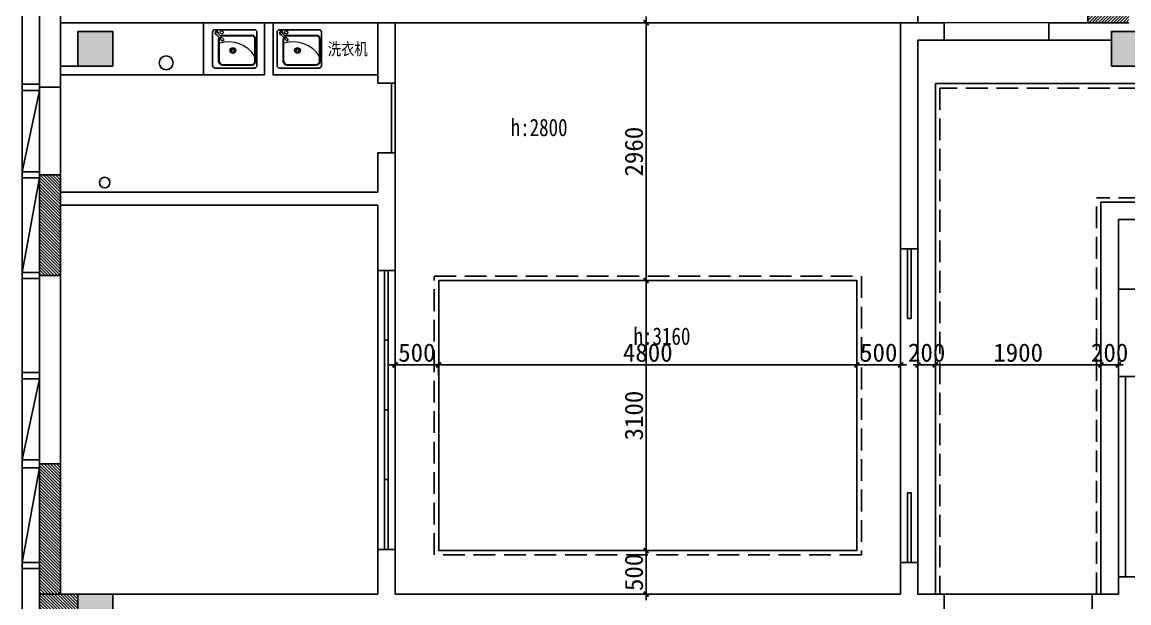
# Model space of a CAD drawing. Header units: millimetres. Extents: x 561810 to 956823, y -438984 to -391712.
# Drawn here: x 716706 to 729406, y -408903 to -402237 of the extents above; entities that cross this region are included whole.
import ezdxf

# ---------------------------------------------------------------- set-up
doc = ezdxf.new("R2010")
doc.units = ezdxf.units.MM
doc.header["$LTSCALE"] = 10
doc.header["$MEASUREMENT"] = 0
doc.linetypes.add('DASH', pattern=[0.35, 0.25, -0.1])
doc.layers.get('0').update_dxf_attribs({"linetype": 'CONTINUOUS'})
doc.layers.get('DEFPOINTS').update_dxf_attribs({"color": 1, "linetype": 'CONTINUOUS'})
for name, color, linetype in [('PUB_HATCH', 144, 'CONTINUOUS'), ('WALL', 7, 'CONTINUOUS'), ('WINDOW', 4, 'CONTINUOUS'), ('填充', 8, 'CONTINUOUS'), ('墙', 7, 'CONTINUOUS')]:
    doc.layers.add(name, color=color, linetype=linetype)
doc.layers.add('细线', color=250, linetype='CONTINUOUS', lineweight=5)
doc.styles.add('12', font='', dxfattribs={"width": 0.8})
doc.styles.add('施洛华标注样式', font='')
doc.styles.get('12').set_extended_font_data('SimSun')
doc.styles.get('施洛华标注样式').set_extended_font_data('SimSun')
doc.dimstyles.new('外标尺寸', dxfattribs={"dimscale": 70, "dimtxt": 3, "dimasz": 0.8, "dimexe": 0.25, "dimexo": 1, "dimgap": 0.5, "dimtad": 1, "dimdec": 0, "dimtxsty": '施洛华标注样式', "dimblk": 'ARCHTICK', "dimcen": 1.5, "dimdle": 1, "dimclrd": 250, "dimclre": 250, "dimclrt": 62, "dimadec": 0, "dimazin": 0, "dimtfac": 1, "dimtdec": 0, "dimtix": 1, "dimtmove": 1, "dimatfit": 3, "dimldrblk": 'ARCHTICK', "dimfxl": 0, "dimarcsym": 0})

# ---------------------------------------------------------------- blocks, each defined once
blk = doc.blocks.new('_ARCHTICK')
at = {"color": 0, "linetype": 'ByBlock', "const_width": 0.4}
blk.add_lwpolyline([(-0.5, -0.5), (0.5, 0.5)], dxfattribs=at)
blk = doc.blocks.new('*D341')
at = {"color": 250, "lineweight": -2}
for p, q in [((720916, -406171), (721556, -406171)), ((720986, -406288), (720986, -406153)), ((721486, -406288), (721486, -406153))]:
    blk.add_line(p, q, dxfattribs=at)
at = {"layer": 'DEFPOINTS', "color": 0}
for p in [(721486, -406171), (720986, -406358), (721486, -406358)]:
    blk.add_point(p, dxfattribs=at)
at = {"color": 250, "lineweight": -2, "xscale": 56, "yscale": 56, "zscale": 56, "rotation": 180}
blk.add_blockref('_ARCHTICK', (720986, -406171), dxfattribs=at)
at = {"color": 250, "lineweight": -2, "xscale": 56, "yscale": 56, "zscale": 56}
blk.add_blockref('_ARCHTICK', (721486, -406171), dxfattribs=at)
at = {"color": 62, "insert": (721236, -406031), "char_height": 210, "attachment_point": 5, "style": '施洛华标注样式'}
blk.add_mtext('500', dxfattribs=at)
blk = doc.blocks.new('*D342')
at = {"color": 250, "lineweight": -2}
for p, q in [((721416, -406171), (726356, -406171)), ((721486, -406288), (721486, -406153)), ((726286, -406288), (726286, -406153))]:
    blk.add_line(p, q, dxfattribs=at)
at = {"layer": 'DEFPOINTS', "color": 0}
for p in [(726286, -406171), (721486, -406358), (726286, -406358)]:
    blk.add_point(p, dxfattribs=at)
at = {"color": 250, "lineweight": -2, "xscale": 56, "yscale": 56, "zscale": 56, "rotation": 180}
blk.add_blockref('_ARCHTICK', (721486, -406171), dxfattribs=at)
at = {"color": 250, "lineweight": -2, "xscale": 56, "yscale": 56, "zscale": 56}
blk.add_blockref('_ARCHTICK', (726286, -406171), dxfattribs=at)
at = {"color": 62, "insert": (723886, -406031), "char_height": 210, "attachment_point": 5, "style": '施洛华标注样式'}
blk.add_mtext('4800', dxfattribs=at)
blk = doc.blocks.new('*D343')
at = {"color": 250, "lineweight": -2}
for p, q in [((726216, -406171), (726856, -406171)), ((726286, -406288), (726286, -406153)), ((726786, -406288), (726786, -406153))]:
    blk.add_line(p, q, dxfattribs=at)
at = {"layer": 'DEFPOINTS', "color": 0}
for p in [(726786, -406171), (726286, -406358), (726786, -406358)]:
    blk.add_point(p, dxfattribs=at)
at = {"color": 250, "lineweight": -2, "xscale": 56, "yscale": 56, "zscale": 56, "rotation": 180}
blk.add_blockref('_ARCHTICK', (726286, -406171), dxfattribs=at)
at = {"color": 250, "lineweight": -2, "xscale": 56, "yscale": 56, "zscale": 56}
blk.add_blockref('_ARCHTICK', (726786, -406171), dxfattribs=at)
at = {"color": 62, "insert": (726536, -406031), "char_height": 210, "attachment_point": 5, "style": '施洛华标注样式'}
blk.add_mtext('500', dxfattribs=at)
blk = doc.blocks.new('*D344')
at = {"color": 250, "lineweight": -2}
for p, q in [((724011, -408303), (723850, -408303)), ((723867, -408873), (723867, -408233)), ((724011, -408803), (723850, -408803))]:
    blk.add_line(p, q, dxfattribs=at)
at = {"layer": 'DEFPOINTS', "color": 0}
for p in [(723867, -408303), (724081, -408303), (724081, -408803)]:
    blk.add_point(p, dxfattribs=at)
at = {"color": 250, "lineweight": -2, "xscale": 56, "yscale": 56, "zscale": 56}
for p, rotation in [((723867, -408303), 90), ((723867, -408803), 270)]:
    blk.add_blockref('_ARCHTICK', p, dxfattribs=dict(at, rotation=rotation))
at = {"color": 62, "insert": (723727, -408553), "char_height": 210, "attachment_point": 5, "rotation": 90, "style": '施洛华标注样式'}
blk.add_mtext('500', dxfattribs=at)
blk = doc.blocks.new('*D345')
at = {"color": 250, "lineweight": -2}
for p, q in [((724011, -405203), (723850, -405203)), ((723867, -408373), (723867, -405133)), ((724011, -408303), (723850, -408303))]:
    blk.add_line(p, q, dxfattribs=at)
at = {"layer": 'DEFPOINTS', "color": 0}
for p in [(723867, -405203), (724081, -405203), (724081, -408303)]:
    blk.add_point(p, dxfattribs=at)
at = {"color": 250, "lineweight": -2, "xscale": 56, "yscale": 56, "zscale": 56}
for p, rotation in [((723867, -405203), 90), ((723867, -408303), 270)]:
    blk.add_blockref('_ARCHTICK', p, dxfattribs=dict(at, rotation=rotation))
at = {"color": 62, "insert": (723727, -406753), "char_height": 210, "attachment_point": 5, "rotation": 90, "style": '施洛华标注样式'}
blk.add_mtext('3100', dxfattribs=at)
blk = doc.blocks.new('*D346')
at = {"color": 250, "lineweight": -2}
for p, q in [((723867, -405273), (723867, -402173)), ((724011, -402243), (723850, -402243)), ((724011, -405203), (723850, -405203))]:
    blk.add_line(p, q, dxfattribs=at)
at = {"layer": 'DEFPOINTS', "color": 0}
for p in [(723867, -402243), (724081, -402243), (724081, -405203)]:
    blk.add_point(p, dxfattribs=at)
at = {"color": 250, "lineweight": -2, "xscale": 56, "yscale": 56, "zscale": 56}
for p, rotation in [((723867, -402243), 90), ((723867, -405203), 270)]:
    blk.add_blockref('_ARCHTICK', p, dxfattribs=dict(at, rotation=rotation))
at = {"color": 62, "insert": (723727, -403723), "char_height": 210, "attachment_point": 5, "rotation": 90, "style": '施洛华标注样式'}
blk.add_mtext('2960', dxfattribs=at)
blk = doc.blocks.new('*D347')
at = {"color": 250, "lineweight": -2}
for p, q in [((726986, -406171), (726930, -406171)), ((726986, -406288), (726986, -406153)), ((726986, -406171), (727186, -406171)), ((727186, -406288), (727186, -406153)), ((727186, -406171), (727242, -406171))]:
    blk.add_line(p, q, dxfattribs=at)
at = {"layer": 'DEFPOINTS', "color": 0}
for p in [(727186, -406171), (726986, -406358), (727186, -406358)]:
    blk.add_point(p, dxfattribs=at)
at = {"color": 250, "lineweight": -2, "xscale": 56, "yscale": 56, "zscale": 56}
blk.add_blockref('_ARCHTICK', (726986, -406171), dxfattribs=at)
at = {"color": 250, "lineweight": -2, "xscale": 56, "yscale": 56, "zscale": 56, "rotation": 180}
blk.add_blockref('_ARCHTICK', (727186, -406171), dxfattribs=at)
at = {"color": 62, "insert": (727086, -406031), "char_height": 210, "attachment_point": 5, "style": '施洛华标注样式'}
blk.add_mtext('200', dxfattribs=at)
blk = doc.blocks.new('*D348')
at = {"color": 250, "lineweight": -2}
for p, q in [((727116, -406171), (729156, -406171)), ((727186, -406288), (727186, -406153)), ((729086, -406288), (729086, -406153))]:
    blk.add_line(p, q, dxfattribs=at)
at = {"layer": 'DEFPOINTS', "color": 0}
for p in [(729086, -406171), (727186, -406358), (729086, -406358)]:
    blk.add_point(p, dxfattribs=at)
at = {"color": 250, "lineweight": -2, "xscale": 56, "yscale": 56, "zscale": 56, "rotation": 180}
blk.add_blockref('_ARCHTICK', (727186, -406171), dxfattribs=at)
at = {"color": 250, "lineweight": -2, "xscale": 56, "yscale": 56, "zscale": 56}
blk.add_blockref('_ARCHTICK', (729086, -406171), dxfattribs=at)
at = {"color": 62, "insert": (728136, -406031), "char_height": 210, "attachment_point": 5, "style": '施洛华标注样式'}
blk.add_mtext('1900', dxfattribs=at)
blk = doc.blocks.new('*D349')
at = {"color": 250, "lineweight": -2}
for p, q in [((729086, -406171), (729030, -406171)), ((729086, -406288), (729086, -406153)), ((729086, -406171), (729286, -406171)), ((729286, -406288), (729286, -406153)), ((729286, -406171), (729342, -406171))]:
    blk.add_line(p, q, dxfattribs=at)
at = {"layer": 'DEFPOINTS', "color": 0}
for p in [(729286, -406171), (729086, -406358), (729286, -406358)]:
    blk.add_point(p, dxfattribs=at)
at = {"color": 250, "lineweight": -2, "xscale": 56, "yscale": 56, "zscale": 56}
blk.add_blockref('_ARCHTICK', (729086, -406171), dxfattribs=at)
at = {"color": 250, "lineweight": -2, "xscale": 56, "yscale": 56, "zscale": 56, "rotation": 180}
blk.add_blockref('_ARCHTICK', (729286, -406171), dxfattribs=at)
at = {"color": 62, "insert": (729186, -406031), "char_height": 210, "attachment_point": 5, "style": '施洛华标注样式'}
blk.add_mtext('200', dxfattribs=at)

msp = doc.modelspace()

# ---------------------------------------------------------------- hatches: boundary and pattern name
h = msp.add_hatch()
h.set_pattern_fill('ANSI31', color=250, scale=200, style=0)
h.set_pattern_definition([(45, (729406.275, -402242.755), (-17.67767, 17.67767), [])])
h.paths.add_polyline_path([(728936.3, -402242.8), (729406.3, -402242.8), (729406.3, -401202.8), (728936.3, -401202.8)])
h = msp.add_hatch()
h.set_pattern_fill('ANSI31', color=250, scale=200, angle=-90, style=0)
h.set_pattern_definition([(315, (717146.275, -405144.755), (17.67767, 17.67767), [])])
h.paths.add_polyline_path([(717146.3, -403989.8), (716906.3, -403989.8), (716906.3, -404024.8), (716906.3, -405144.8), (717146.3, -405144.8)])
h = msp.add_hatch()
h.set_pattern_fill('ANSI31', color=250, scale=200, angle=-90, style=0)
h.set_pattern_definition([(315, (717146.275, -408802.755), (17.67767, 17.67767), [])])
h.paths.add_polyline_path([(717146.3, -407306.3), (716906.3, -407306.3), (716906.3, -407352.8), (716906.3, -408802.8), (717146.3, -408802.8)])
h = msp.add_hatch()
h.set_pattern_fill('ANSI31', color=250, scale=200, angle=-90, style=0)
h.set_pattern_definition([(315, (717346.275, -409002.755), (17.6777, 17.6777), [])])
h.paths.add_polyline_path([(717346.3, -409002.8), (717346.3, -408802.8), (716906.3, -408802.8), (716906.3, -409002.8)])
at = {"layer": 'PUB_HATCH'}
h = msp.add_hatch(color=256, dxfattribs=at)
h.paths.add_polyline_path([(729206.3, -392842.8), (729206.3, -392442.8), (729606.3, -392442.8), (729606.3, -392842.8)])
h.paths.add_polyline_path([(741196.3, -392842.8), (741196.3, -392442.8), (741596.3, -392442.8), (741596.3, -392842.8)])
h.paths.add_polyline_path([(741196.3, -402742.8), (741196.3, -402342.8), (741596.3, -402342.8), (741596.3, -402742.8)])
h.paths.add_polyline_path([(729206.3, -402742.8), (729206.3, -402342.8), (729606.3, -402342.8), (729606.3, -402742.8)])
h = msp.add_hatch(color=256, dxfattribs=at)
h.paths.add_polyline_path([(729206.3, -414402.8), (729206.3, -414002.8), (729606.3, -414002.8), (729606.3, -414402.8)])
h.paths.add_polyline_path([(717346.3, -414402.8), (717346.3, -414002.8), (717746.3, -414002.8), (717746.3, -414402.8)])
h.paths.add_polyline_path([(717346.3, -409202.8), (717346.3, -408802.8), (717746.3, -408802.8), (717746.3, -409202.8)])
h.paths.add_polyline_path([(717346.3, -402742.8), (717346.3, -402342.8), (717746.3, -402342.8), (717746.3, -402742.8)])
h.paths.add_polyline_path([(753056.3, -402742.8), (753056.3, -402342.8), (753456.3, -402342.8), (753456.3, -402742.8)])
h.paths.add_polyline_path([(753056.3, -409202.8), (753056.3, -408802.8), (753456.3, -408802.8), (753456.3, -409202.8)])
h.paths.add_polyline_path([(753056.3, -414402.8), (753056.3, -414002.8), (753456.3, -414002.8), (753456.3, -414402.8)])
h.paths.add_polyline_path([(741196.3, -414402.8), (741196.3, -414002.8), (741596.3, -414002.8), (741596.3, -414402.8)])

# ---------------------------------------------------------------- linework, layer by layer
at = {"color": 1}
for p, q in [((716906.3, -402949.8), (716706.3, -402949.8)), ((716906.3, -402949.8), (716906.3, -403019.8)), ((716906.3, -403019.8), (716706.3, -403019.8)), ((716906.3, -403019.8), (716706.3, -403954.8)), ((716906.3, -403954.8), (716706.3, -403954.8)), ((716906.3, -403954.8), (716906.3, -404024.8)), ((716906.3, -404024.8), (716706.3, -404024.8)), ((716906.3, -404024.8), (716706.3, -405109.8)), ((716906.3, -405109.8), (716706.3, -405109.8)), ((716906.3, -405109.8), (716906.3, -405179.8)), ((716906.3, -405179.8), (716706.3, -405179.8)), ((716906.3, -406259.8), (716706.3, -406259.8)), ((716906.3, -406329.8), (716706.3, -406329.8)), ((716906.3, -406329.8), (716706.3, -407259.8)), ((716906.3, -407259.8), (716706.3, -407259.8)), ((716906.3, -407259.8), (716906.3, -407352.8)), ((716906.3, -407352.8), (716706.3, -407352.8)), ((716906.3, -407352.8), (716706.3, -408437.8)), ((716906.3, -408437.8), (716706.3, -408437.8)), ((716906.3, -408507.8), (716706.3, -408507.8))]:
    msp.add_line(p, q, dxfattribs=at)
for p, q in [((716906.3, -405144.8), (717146.3, -405144.8)), ((716906.3, -407306.3), (717146.3, -407306.3))]:
    msp.add_line(p, q)
msp.add_lwpolyline([(726786.3, -408802.8), (720986.3, -408802.8), (720986.3, -402242.8), (726786.3, -402242.8)], close=True, dxfattribs=at)
at = {"layer": 'WALL'}
for p, q in [((717146.3, -402242.8), (717146.3, -393042.8)), ((726986.3, -402242.8), (726986.3, -397482.8)), ((717146.3, -402242.8), (726986.3, -402242.8)), ((720786.3, -402242.8), (720786.3, -402937.8)), ((720986.3, -402937.8), (720986.3, -402242.8)), ((726786.3, -402242.8), (726786.3, -404838.3)), ((727286.3, -402242.8), (726986.3, -402242.8)), ((727286.3, -402242.8), (727286.3, -402442.8)), ((728486.3, -402442.8), (728486.3, -402242.8)), ((729406.3, -402242.8), (728486.3, -402242.8)), ((727286.3, -402442.8), (726986.3, -402442.8)), ((726986.3, -404838.3), (726986.3, -402442.8)), ((729206.3, -402442.8), (728486.3, -402442.8)), ((729206.3, -402742.8), (729206.3, -402542.8)), ((730396.7, -402742.8), (729206.3, -402742.8)), ((720786.3, -402937.8), (720986.3, -402937.8)), ((720786.3, -403737.8), (720786.3, -404187.8)), ((720786.3, -403737.8), (720986.3, -403737.8)), ((720986.3, -405088.3), (720986.3, -403737.8)), ((717146.3, -405144.8), (717146.3, -403989.8)), ((720786.3, -404337.8), (720786.3, -405088.3)), ((729286.3, -405302.8), (729286.3, -404502.8)), ((730061.7, -404502.8), (729286.3, -404502.8)), ((726786.3, -404838.3), (726986.3, -404838.3)), ((720786.3, -405088.3), (720986.3, -405088.3)), ((729486.3, -405302.8), (729286.3, -405302.8)), ((729286.3, -408802.8), (729286.3, -406302.8)), ((729486.3, -406302.8), (729286.3, -406302.8)), ((717146.3, -408737.8), (717146.3, -407306.3)), ((717146.3, -407306.3), (717146.3, -408802.8)), ((717146.3, -407306.3), (717146.3, -408802.8)), ((720986.3, -408288.3), (720786.3, -408288.3)), ((720786.3, -408288.3), (720786.3, -408802.8)), ((720986.3, -408802.8), (720986.3, -408288.3)), ((726986.3, -408438.3), (726786.3, -408438.3)), ((726786.3, -408438.3), (726786.3, -408802.8)), ((726986.3, -408802.8), (726986.3, -408438.3)), ((729486.3, -408602.8), (729286.3, -408602.8)), ((716906.3, -408802.8), (720786.3, -408802.8)), ((720986.3, -408802.8), (726786.3, -408802.8)), ((727286.6, -408802.8), (726986.3, -408802.8)), ((727286.6, -409002.8), (727286.6, -408802.8)), ((729286.3, -408802.8), (728986.6, -408802.8)), ((728986.6, -408802.8), (728986.6, -409002.8))]:
    msp.add_line(p, q, dxfattribs=at)
at = {"layer": 'WALL', "color": 0, "linetype": 'Continuous'}
for p, q in [((717146.3, -402984.8), (717146.3, -402242.8)), ((717146.3, -402984.8), (717146.3, -402742.8)), ((717346.3, -402742.8), (717146.3, -402742.8)), ((717146.3, -402787.8), (717146.3, -402984.8)), ((716906.3, -402984.8), (717146.3, -402984.8)), ((716906.3, -403989.8), (717146.3, -403989.8)), ((717146.3, -403989.8), (717146.3, -405144.8)), ((717146.3, -405144.8), (717146.3, -403989.8)), ((717146.3, -404187.8), (720786.3, -404187.8)), ((717146.3, -404337.8), (720786.3, -404337.8))]:
    msp.add_line(p, q, dxfattribs=at)
at = {"layer": 'WALL'}
for points in [[(717346.3, -402742.8), (717346.3, -402342.8), (717746.3, -402342.8), (717746.3, -402742.8), (717346.3, -402742.8)], [(729206.3, -402742.8), (729206.3, -402342.8), (729606.3, -402342.8), (729606.3, -402742.8), (729206.3, -402742.8)], [(717346.3, -409202.8), (717346.3, -408802.8), (717746.3, -408802.8), (717746.3, -409202.8), (717346.3, -409202.8)]]:
    msp.add_lwpolyline(points, dxfattribs=at)
at = {"layer": 'WINDOW'}
for p, q in [((716706.3, -392842.8), (716706.3, -415002.8)), ((716906.3, -392842.8), (716906.3, -414802.8)), ((717146.3, -402984.8), (717146.3, -403989.8)), ((717146.3, -407306.3), (717146.3, -405144.8)), ((729366.3, -406302.8), (729366.3, -408602.8))]:
    msp.add_line(p, q, dxfattribs=at)
at = {"layer": 'WINDOW', "linetype": 'DASH'}
for p, q in [((726986.3, -404838.3), (726786.3, -404838.3)), ((726786.3, -408438.3), (726986.3, -408438.3))]:
    msp.add_line(p, q, dxfattribs=at)
at = {"layer": 'WINDOW'}
for points in [[(720986.3, -402937.8), (720986.3, -403737.8), (720946.3, -403737.8), (720946.3, -402937.8), (720986.3, -402937.8)], [(726866.3, -404838.3), (726906.3, -404838.3), (726906.3, -405638.3), (726866.3, -405638.3), (726866.3, -404838.3)], [(720866.3, -405088.3), (720906.3, -405088.3), (720906.3, -405888.3), (720866.3, -405888.3), (720866.3, -405088.3)], [(720866.3, -406688.3), (720906.3, -406688.3), (720906.3, -405888.3), (720866.3, -405888.3), (720866.3, -406688.3)], [(720866.3, -406688.3), (720906.3, -406688.3), (720906.3, -407488.3), (720866.3, -407488.3), (720866.3, -406688.3)], [(720866.3, -408288.3), (720906.3, -408288.3), (720906.3, -407488.3), (720866.3, -407488.3), (720866.3, -408288.3)], [(726866.3, -408438.3), (726906.3, -408438.3), (726906.3, -407638.3), (726866.3, -407638.3), (726866.3, -408438.3)]]:
    msp.add_lwpolyline(points, dxfattribs=at)
for centre, radius in [((718359.2, -402703.8, -2150003), 80), ((717653.2, -404077.7), 60)]:
    msp.add_circle(centre, radius, dxfattribs=at)
at = {"layer": '填充', "color": 142, "ltscale": 0.01}
for p, q in [((728936.3, -401202.8), (728936.3, -402242.8)), ((718786.3, -402842.8), (718786.3, -402242.8)), ((719373.8, -402323.1), (718921, -402323.1)), ((719486.3, -402842.8), (719486.3, -402242.8)), ((719586.3, -402242.8), (719586.3, -402842.8)), ((720114.5, -402323.1), (719661.7, -402323.1)), ((718891, -402353.1), (718891, -402733.1)), ((719400.2, -402736.7), (719400.2, -402349.5)), ((719631.7, -402353.1), (719631.7, -402733.1)), ((720140.9, -402736.7), (720140.9, -402349.5)), ((727286.3, -402442.8), (728486.3, -402443.8)), ((719486.3, -402842.8), (717146.3, -402842.8)), ((719373.8, -402763.1), (718921, -402763.1)), ((719586.3, -402842.8), (720786.3, -402842.8)), ((720114.5, -402763.1), (719661.7, -402763.1)), ((744586.3, -402942.8), (727186.3, -402942.8)), ((727186.3, -402942.8), (727186.3, -408802.8)), ((729086.3, -408802.8), (729086.3, -404302.8)), ((744586.3, -404302.8), (729086.3, -404302.8)), ((729286.3, -406302.8), (729286.3, -405302.8)), ((727286.6, -408802.8), (728986.6, -408802.8))]:
    msp.add_line(p, q, dxfattribs=at)
at = {"layer": '填充', "color": 2, "linetype": 'DASH', "ltscale": 100}
for p, q in [((744586.3, -402992.8), (727236.3, -402992.8)), ((727236.3, -402992.8), (727236.3, -408802.8)), ((729036.3, -408802.8), (729036.3, -404252.8)), ((744586.3, -404252.8), (729036.3, -404252.8))]:
    msp.add_line(p, q, dxfattribs=at)
at = {"layer": '填充', "color": 142, "ltscale": 0.01}
msp.add_lwpolyline([(719586.3, -402242.8), (720786.3, -402242.8), (720786.3, -402842.8), (719586.3, -402842.8), (719586.3, -402242.8)], dxfattribs=at)
for points in [[(720986.3, -402242.8), (726786.3, -402242.8), (726786.3, -408802.8), (720986.3, -408802.8)], [(721486.3, -405202.8), (726286.3, -405202.8), (726286.3, -408302.8), (721486.3, -408302.8)]]:
    msp.add_lwpolyline(points, close=True, dxfattribs=at)
at = {"layer": '填充', "color": 2, "linetype": 'DASH', "ltscale": 100}
msp.add_lwpolyline([(721436.3, -405152.8), (726336.3, -405152.8), (726336.3, -408352.8), (721436.3, -408352.8)], close=True, dxfattribs=at)
at = {"layer": '填充', "color": 142, "ltscale": 0.01}
for centre, radius, start, end in [((718921, -402353.1), 30, 90, 180), ((719373.8, -402349.5), 26.4, 0, 90), ((719661.7, -402353.1), 30, 90, 180), ((720114.5, -402349.5), 26.4, 0, 90), ((718921, -402733.1), 30, 180, 270), ((719373.8, -402736.7), 26.4, 270, 0), ((719661.7, -402733.1), 30, 180, 270), ((720114.5, -402736.7), 26.4, 270, 0)]:
    msp.add_arc(centre, radius, start, end, dxfattribs=at)
at = {"layer": '墙', "color": 250}
for p, q in [((726786.3, -404838.3), (726786.3, -408438.3)), ((726986.3, -404838.3), (726986.3, -408438.3)), ((720786.3, -405088.3), (720786.3, -408288.3)), ((720986.3, -405088.3), (720986.3, -408288.3))]:
    msp.add_line(p, q, dxfattribs=at)
at = {"layer": '细线', "color": 250, "lineweight": 5}
msp.add_line((728486.3, -402242.8), (727286.3, -402242.8), dxfattribs=at)
at = {"layer": '细线', "lineweight": 5}
for p, q in [((718920.7, -402357.7), (718936.5, -402342.4)), ((719003.5, -402450.9), (718920.7, -402357.7)), ((718923.6, -402361), (718939.4, -402345.7)), ((719019.6, -402435.9), (718936.5, -402342.4)), ((718961.4, -402694.3), (718961.4, -402429.9)), ((718970.2, -402694.3), (718970.2, -402429.9)), ((718973.3, -402417), (718989.2, -402401.7)), ((718976.2, -402420.3), (718992.1, -402405)), ((718979.2, -402423.6), (718995, -402408.3)), ((719010.5, -402384.7), (719343.6, -402384.7)), ((719010.5, -402393.5), (719343.6, -402393.5)), ((719378.2, -402693.4), (719378.2, -402423.2)), ((719387, -402693.4), (719387, -402423.2)), ((719661.4, -402357.7), (719677.2, -402342.4)), ((719744.2, -402450.9), (719661.4, -402357.7)), ((719664.3, -402361), (719680.1, -402345.7)), ((719760.3, -402435.9), (719677.2, -402342.4)), ((719702.1, -402694.3), (719702.1, -402429.9)), ((719710.9, -402694.3), (719710.9, -402429.9)), ((719714, -402417), (719729.9, -402401.7)), ((719716.9, -402420.3), (719732.8, -402405)), ((719719.9, -402423.6), (719735.7, -402408.3)), ((719751.2, -402384.7), (720084.3, -402384.7)), ((719751.2, -402393.5), (720084.3, -402393.5)), ((720118.9, -402693.4), (720118.9, -402423.2)), ((720127.7, -402693.4), (720127.7, -402423.2)), ((719002.4, -402723.5), (719341.1, -402723.5)), ((719002.4, -402732.3), (719341.1, -402732.3)), ((719743.1, -402723.5), (720081.8, -402723.5)), ((719743.1, -402732.3), (720081.8, -402732.3))]:
    msp.add_line(p, q, dxfattribs=at)
for centre, radius in [((718996, -402353.7), 18.8), ((719736.7, -402353.7), 18.8), ((718996, -402353.7), 17), ((719736.7, -402353.7), 17), ((719125.1, -402563.4), 32.5), ((719125.1, -402563.4), 21.5), ((719125.1, -402564.8), 17.1), ((719865.8, -402563.4), 32.5), ((719865.8, -402563.4), 21.5), ((719865.8, -402564.8), 17.1)]:
    msp.add_circle(centre, radius, dxfattribs=at)
for centre, radius, start, end in [((718938.3, -402361.6), 20.8, 344.8446, 280.87165), ((718938.3, -402361.6), 19, 348.3926, 277.66027), ((719015.6, -402439.5), 55.1, 149.22444, 169.92509), ((719073.9, -402819.8), 357.8, 31.85389, 106.9327), ((719015.6, -402439.5), 46.3, 152.7163, 169.92509), ((719015.6, -402439.5), 55.1, 95.38307, 126.05538), ((719015.6, -402439.5), 46.3, 95.38307, 124.9921), ((719008, -402439.6), 12.2, 248.16448, 17.83), ((719334.2, -402439), 46.3, 16.59326, 80.14871), ((719334.2, -402439), 55.1, 16.59326, 80.14871), ((719679, -402361.6), 20.8, 344.8446, 280.87165), ((719679, -402361.6), 19, 348.3926, 277.66027), ((719756.3, -402439.5), 55.1, 149.22444, 169.92509), ((719814.6, -402819.8), 357.8, 31.85389, 106.9327), ((719756.3, -402439.5), 46.3, 152.7163, 169.92509), ((719756.3, -402439.5), 55.1, 95.38307, 126.05538), ((719756.3, -402439.5), 46.3, 95.38307, 124.9921), ((719748.7, -402439.6), 12.2, 248.16448, 17.83), ((720074.9, -402439), 46.3, 16.59326, 80.14871), ((720074.9, -402439), 55.1, 16.59326, 80.14871), ((719015.6, -402676.9), 56.9, 197.77184, 256.57041), ((719015.6, -402676.9), 48.1, 197.77184, 256.57041), ((719334.2, -402677.6), 46.3, 277.17227, 343.40696), ((719334.2, -402677.6), 55.1, 277.17227, 343.40696), ((719756.3, -402676.9), 56.9, 197.77184, 256.57041), ((719756.3, -402676.9), 48.1, 197.77184, 256.57041), ((720074.9, -402677.6), 46.3, 277.17227, 343.40696), ((720074.9, -402677.6), 55.1, 277.17227, 343.40696)]:
    msp.add_arc(centre, radius, start, end, dxfattribs=at)

# ---------------------------------------------------------------- texts
at = {"layer": '填充', "color": 142, "ltscale": 0.01, "style": '12', "width": 0.8}
for s, height, p in [('洗衣机', 140, (720213.7, -402615.3)), ('h:2800', 200, (722312.2, -403545.3)), ('h:3160', 200, (723721.8, -405941.1))]:
    msp.add_text(s, height=height, dxfattribs=at).set_placement(p)

# ---------------------------------------------------------------- dimensions: what is measured, and where the dimension line sits
at = {"color": 1}
for base, p1, p2, picture, middle in [((723867.4, -402242.8), (724080.8, -405202.8), (724080.8, -402242.8), '*D346', (723727.4, -403722.8)), ((723867.4, -405202.8), (724080.8, -408302.8), (724080.8, -405202.8), '*D345', (723727.4, -406752.8)), ((723867.4, -408302.8), (724080.8, -408802.8), (724080.8, -408302.8), '*D344', (723727.4, -408552.8))]:
    dim = msp.add_linear_dim(base=base, p1=p1, p2=p2, angle=90, dimstyle='外标尺寸', dxfattribs=at)
    dim.commit()
    dim.dimension.update_dxf_attribs({"geometry": picture, "text_midpoint": middle})
for base, p1, p2, picture, middle in [((721486.3, -406170.8), (720986.3, -406357.9), (721486.3, -406357.9), '*D341', (721236.3, -406030.8)), ((726286.3, -406170.8), (721486.3, -406357.9), (726286.3, -406357.9), '*D342', (723886.3, -406030.8)), ((726786.3, -406170.8), (726286.3, -406357.9), (726786.3, -406357.9), '*D343', (726536.3, -406030.8)), ((727186.3, -406170.8), (726986.3, -406357.9), (727186.3, -406357.9), '*D347', (727086.3, -406030.8)), ((729086.3, -406170.8), (727186.3, -406357.9), (729086.3, -406357.9), '*D348', (728136.3, -406030.8)), ((729286.3, -406170.8), (729086.3, -406357.9), (729286.3, -406357.9), '*D349', (729186.3, -406030.8))]:
    dim = msp.add_linear_dim(base=base, p1=p1, p2=p2, dimstyle='外标尺寸', dxfattribs=at)
    dim.commit()
    dim.dimension.update_dxf_attribs({"geometry": picture, "text_midpoint": middle})

doc.saveas('drawing.dxf')
